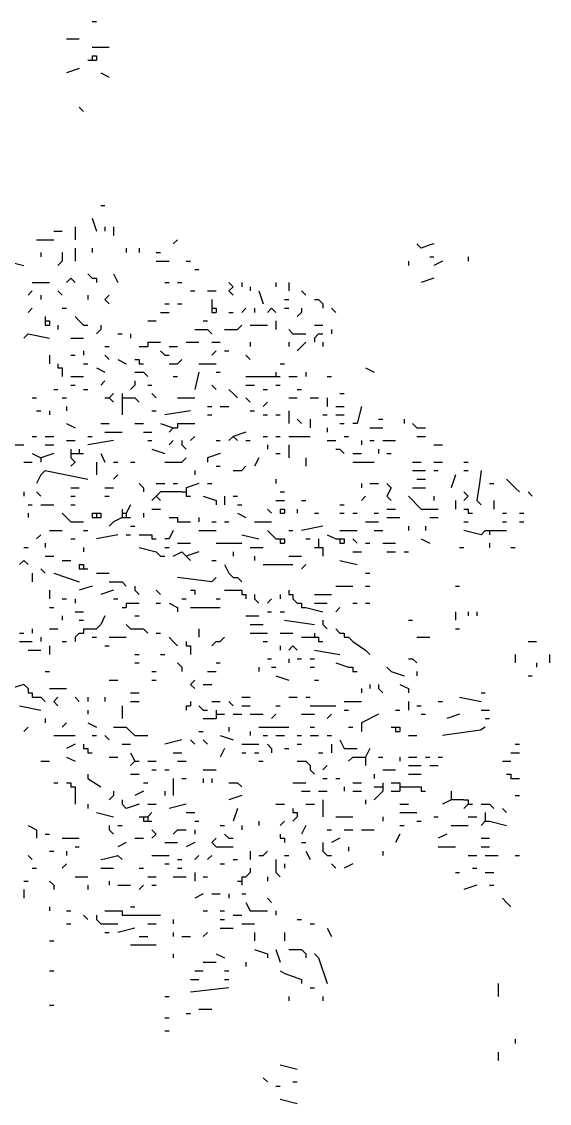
# Model space of a CAD drawing. Header units: inches. Extents: x 0 to 7.16, y 0 to 9.76.
# Drawn here: x 5.925 to 7.16, y 4.83 to 7.36 of the extents above; entities that cross this region are included whole.
import ezdxf

# ---------------------------------------------------------------- set-up
doc = ezdxf.new("R2010")
doc.units = ezdxf.units.IN
doc.header["$MEASUREMENT"] = 0

# ---------------------------------------------------------------- blocks, each defined once
blk = doc.blocks.new('drevoo')
at = {"linetype": 'Continuous'}
for points in [[(187.2402, -560.2501), (187.2502, -560.2501)], [(187.1802, -560.2901), (187.2102, -560.2901)], [(187.2402, -560.3101), (187.2802, -560.3101)], [(187.2302, -560.3401), (187.2402, -560.3401)], [(187.2402, -560.3301), (187.2402, -560.3401)], [(187.2402, -560.3301), (187.2502, -560.3301)], [(187.2402, -560.3401), (187.2502, -560.3401)], [(187.2502, -560.3301), (187.2502, -560.3401)], [(187.2102, -560.3601), (187.1802, -560.3701)], [(187.2602, -560.3701), (187.2802, -560.3801)], [(187.2102, -560.4501), (187.2202, -560.4601)], [(187.2602, -560.6801), (187.2702, -560.6801)], [(187.2402, -560.7101), (187.2502, -560.7401)], [(187.1502, -560.7401), (187.1702, -560.7401)], [(187.2002, -560.7301), (187.2002, -560.7601)], [(187.2702, -560.7301), (187.2702, -560.7401)], [(187.2902, -560.7301), (187.2902, -560.7501)], [(187.1102, -560.7601), (187.1502, -560.7601)], [(187.4402, -560.7601), (187.4302, -560.7701)], [(188.0402, -560.7701), (188.0312, -560.7721), (188.0102, -560.7801), (188.0002, -560.7701)], [(187.1202, -560.7901), (187.1202, -560.8001)], [(187.1702, -560.7901), (187.1702, -560.8101)], [(187.2002, -560.7801), (187.2002, -560.8101)], [(187.2402, -560.7801), (187.2402, -560.7901)], [(187.3202, -560.7801), (187.3202, -560.7901)], [(187.3502, -560.7801), (187.3502, -560.7901)], [(187.3902, -560.7901), (187.4002, -560.7901)], [(187.0402, -560.8101), (187.0802, -560.8201)], [(187.1702, -560.8101), (187.1602, -560.8201)], [(187.3902, -560.8101), (187.4202, -560.8101)], [(187.4602, -560.8101), (187.4702, -560.8101)], [(187.9802, -560.8101), (187.9802, -560.8201)], [(188.0302, -560.8001), (188.0402, -560.8001)], [(188.0602, -560.8101), (188.0402, -560.8201)], [(188.1202, -560.8001), (188.1202, -560.8101)], [(187.1802, -560.8601), (187.1902, -560.8501), (187.2002, -560.8601)], [(187.2302, -560.8401), (187.2402, -560.8501)], [(187.2402, -560.8501), (187.2502, -560.8501)], [(187.2502, -560.8501), (187.2502, -560.8601)], [(187.2902, -560.8401), (187.3002, -560.8601)], [(187.4802, -560.8301), (187.4902, -560.8301)], [(188.0402, -560.8501), (188.0102, -560.8601)], [(187.1002, -560.8601), (187.1402, -560.8601)], [(187.4102, -560.8601), (187.4202, -560.8601)], [(187.4402, -560.8601), (187.4502, -560.8601)], [(187.5602, -560.8601), (187.5702, -560.8701)], [(187.5702, -560.8701), (187.5602, -560.8801)], [(187.5902, -560.8601), (187.5902, -560.8701)], [(187.6102, -560.8701), (187.6102, -560.8801)], [(187.6702, -560.8601), (187.6702, -560.8701)], [(187.7002, -560.8601), (187.7002, -560.8801)], [(187.1002, -560.8801), (187.0902, -560.8901)], [(187.1202, -560.8901), (187.1202, -560.9001)], [(187.1602, -560.8801), (187.1702, -560.8901)], [(187.2302, -560.8901), (187.2302, -560.9001)], [(187.2802, -560.8901), (187.2702, -560.9001), (187.2802, -560.9101)], [(187.4702, -560.8801), (187.4802, -560.8801)], [(187.5102, -560.8801), (187.5302, -560.8801)], [(187.5202, -560.9001), (187.5202, -560.9101)], [(187.5602, -560.8801), (187.5702, -560.8901)], [(187.6302, -560.8801), (187.6402, -560.9101)], [(187.6902, -560.9001), (187.7002, -560.9001)], [(187.7302, -560.8801), (187.7402, -560.8901)], [(187.7602, -560.9001), (187.7702, -560.9001)], [(187.7702, -560.9001), (187.7802, -560.9101)], [(187.1002, -560.9201), (187.0902, -560.9301)], [(187.1702, -560.9201), (187.1802, -560.9201)], [(187.4102, -560.9101), (187.4202, -560.9101)], [(187.4402, -560.9101), (187.4502, -560.9101)], [(187.5202, -560.9101), (187.5202, -560.9201)], [(187.5202, -560.9201), (187.5202, -560.9301)], [(187.5202, -560.9201), (187.5302, -560.9201)], [(187.5302, -560.9201), (187.5302, -560.9301)], [(187.6002, -560.9201), (187.5902, -560.9301)], [(187.6202, -560.9201), (187.6202, -560.9301)], [(187.6602, -560.9201), (187.6502, -560.9301)], [(187.6602, -560.9201), (187.6702, -560.9301)], [(187.6902, -560.9201), (187.7002, -560.9201)], [(187.7302, -560.9201), (187.7302, -560.9301)], [(187.7802, -560.9101), (187.7802, -560.9201)], [(187.8002, -560.9201), (187.8102, -560.9301)], [(187.1302, -560.9401), (187.1302, -560.9501)], [(187.1302, -560.9501), (187.1302, -560.9601)], [(187.1302, -560.9501), (187.1402, -560.9501)], [(187.1402, -560.9501), (187.1402, -560.9601)], [(187.2002, -560.9401), (187.2102, -560.9501)], [(187.2102, -560.9501), (187.2202, -560.9601)], [(187.3702, -560.9501), (187.3902, -560.9501)], [(187.4002, -560.9301), (187.4202, -560.9301)], [(187.5002, -560.9501), (187.5102, -560.9501)], [(187.5202, -560.9301), (187.5302, -560.9301)], [(187.5602, -560.9301), (187.5702, -560.9301)], [(187.6702, -560.9501), (187.6702, -560.9701)], [(187.7302, -560.9301), (187.7202, -560.9401)], [(187.1302, -560.9601), (187.1402, -560.9601)], [(187.1602, -560.9601), (187.1602, -560.9701)], [(187.2202, -560.9601), (187.2302, -560.9601)], [(187.2602, -560.9701), (187.2502, -560.9801)], [(187.2602, -560.9601), (187.2602, -560.9701)], [(187.4802, -560.9701), (187.5102, -560.9701)], [(187.5102, -560.9701), (187.5202, -560.9801)], [(187.5502, -560.9701), (187.5802, -560.9701)], [(187.5902, -560.9601), (187.5802, -560.9701)], [(187.6102, -560.9601), (187.6502, -560.9601)], [(187.7002, -560.9701), (187.7102, -560.9801)], [(187.7602, -560.9601), (187.7802, -560.9601)], [(187.8002, -560.9701), (187.8002, -560.9801)], [(187.0902, -560.9801), (187.0802, -560.9901)], [(187.0902, -560.9801), (187.1402, -560.9901)], [(187.1902, -560.9901), (187.2202, -560.9901)], [(187.3002, -560.9801), (187.3102, -560.9801)], [(187.3302, -560.9801), (187.3302, -560.9901)], [(187.3702, -561.0001), (187.3702, -561.0101)], [(187.3702, -561.0001), (187.3802, -561.0001)], [(187.3802, -561.0001), (187.4002, -561.0001)], [(187.4602, -561.0001), (187.4902, -561.0001)], [(187.5202, -561.0001), (187.5402, -561.0001)], [(187.6102, -561.0001), (187.6102, -561.0101)], [(187.7002, -561.0001), (187.7002, -561.0101)], [(187.7102, -560.9801), (187.7402, -560.9801)], [(187.7402, -561.0001), (187.7302, -561.0101)], [(187.7702, -560.9801), (187.7602, -560.9901)], [(187.7602, -560.9901), (187.7602, -561.0001)], [(187.7702, -560.9801), (187.7802, -560.9801)], [(187.7802, -561.0001), (187.7802, -561.0101)], [(187.2202, -561.0201), (187.2202, -561.0301)], [(187.2702, -561.0101), (187.2802, -561.0101)], [(187.3502, -561.0101), (187.3602, -561.0101)], [(187.3602, -561.0101), (187.3702, -561.0101)], [(187.4002, -561.0201), (187.4102, -561.0301)], [(187.4202, -561.0101), (187.4402, -561.0101)], [(187.5302, -561.0201), (187.5202, -561.0301)], [(187.5502, -561.0201), (187.5602, -561.0201)], [(187.7302, -561.0101), (187.7202, -561.0201)], [(187.1402, -561.0301), (187.1402, -561.0501)], [(187.1602, -561.0501), (187.1602, -561.0601)], [(187.1902, -561.0301), (187.2002, -561.0301)], [(187.2202, -561.0501), (187.2302, -561.0501)], [(187.2702, -561.0301), (187.2802, -561.0401)], [(187.3002, -561.0401), (187.3202, -561.0501)], [(187.3402, -561.0401), (187.3502, -561.0401)], [(187.3502, -561.0401), (187.3502, -561.0501)], [(187.3502, -561.0501), (187.3602, -561.0501)], [(187.4102, -561.0301), (187.4202, -561.0301)], [(187.4202, -561.0501), (187.4402, -561.0501)], [(187.4502, -561.0401), (187.4402, -561.0501)], [(187.4902, -561.0501), (187.5302, -561.0501)], [(187.6002, -561.0301), (187.6102, -561.0401)], [(187.6802, -561.0501), (187.6902, -561.0501)], [(187.1602, -561.0601), (187.1702, -561.0601)], [(187.1702, -561.0601), (187.1702, -561.0701)], [(187.1702, -561.0701), (187.1702, -561.0801)], [(187.2502, -561.0601), (187.2702, -561.0701)], [(187.3402, -561.0701), (187.3602, -561.0701)], [(187.3602, -561.0701), (187.3702, -561.0801)], [(187.4902, -561.0701), (187.4802, -561.1101)], [(187.5302, -561.0701), (187.5402, -561.0701)], [(187.6702, -561.0701), (187.6702, -561.0801)], [(187.7402, -561.0701), (187.7402, -561.0801)], [(187.8802, -561.0601), (187.9002, -561.0701)], [(187.1902, -561.0801), (187.2202, -561.0801)], [(187.1902, -561.1001), (187.2002, -561.1001)], [(187.2702, -561.0901), (187.2602, -561.1001)], [(187.3402, -561.1001), (187.3302, -561.1101)], [(187.3402, -561.0901), (187.3402, -561.1001)], [(187.3702, -561.1001), (187.3802, -561.1001)], [(187.4302, -561.0801), (187.4402, -561.0801)], [(187.5202, -561.1001), (187.5302, -561.1101)], [(187.6002, -561.0801), (187.6602, -561.0801)], [(187.6002, -561.1001), (187.6202, -561.1001)], [(187.6602, -561.0801), (187.6702, -561.0801)], [(187.6702, -561.0801), (187.6802, -561.0801)], [(187.6702, -561.1001), (187.6802, -561.1001)], [(187.7002, -561.0801), (187.7202, -561.0801)], [(187.7902, -561.0801), (187.8002, -561.0801)], [(187.1502, -561.1101), (187.1602, -561.1101)], [(187.2202, -561.1101), (187.2302, -561.1101)], [(187.2902, -561.1201), (187.2802, -561.1301)], [(187.3102, -561.1201), (187.3102, -561.1301)], [(187.3802, -561.1201), (187.3902, -561.1301)], [(187.5602, -561.1101), (187.5702, -561.1201)], [(187.5702, -561.1201), (187.5802, -561.1301)], [(187.6402, -561.1101), (187.6502, -561.1101)], [(187.7202, -561.1101), (187.7302, -561.1101)], [(187.8202, -561.1201), (187.8302, -561.1201)], [(187.1002, -561.1301), (187.1102, -561.1301)], [(187.1702, -561.1301), (187.1802, -561.1301)], [(187.1802, -561.1501), (187.1802, -561.1601)], [(187.2702, -561.1301), (187.2802, -561.1301)], [(187.2802, -561.1301), (187.2902, -561.1401)], [(187.3102, -561.1301), (187.3102, -561.1401)], [(187.3102, -561.1301), (187.3202, -561.1301)], [(187.3102, -561.1401), (187.3102, -561.1701)], [(187.3202, -561.1301), (187.3402, -561.1301)], [(187.3402, -561.1301), (187.3502, -561.1401)], [(187.4402, -561.1301), (187.4802, -561.1301)], [(187.5102, -561.1501), (187.5202, -561.1501)], [(187.5402, -561.1501), (187.5602, -561.1501)], [(187.6002, -561.1301), (187.6102, -561.1401)], [(187.6502, -561.1401), (187.6402, -561.1501)], [(187.7002, -561.1301), (187.7202, -561.1301)], [(187.7502, -561.1301), (187.7702, -561.1301)], [(187.7902, -561.1301), (187.7902, -561.1501)], [(187.8102, -561.1501), (187.8302, -561.1501)], [(187.8702, -561.1501), (187.8602, -561.1901), (187.8502, -561.1901)], [(187.1102, -561.1601), (187.1202, -561.1601)], [(187.1402, -561.1601), (187.1402, -561.1701)], [(187.3802, -561.1601), (187.3902, -561.1601)], [(187.4702, -561.1601), (187.4102, -561.1701)], [(187.5102, -561.1701), (187.5202, -561.1701)], [(187.6102, -561.1601), (187.6202, -561.1601)], [(187.6402, -561.1701), (187.6502, -561.1701)], [(187.6702, -561.1701), (187.6802, -561.1701)], [(187.7002, -561.1601), (187.7002, -561.1901)], [(187.7802, -561.1701), (187.7902, -561.1701)], [(187.8102, -561.1701), (187.8302, -561.1701)], [(187.1802, -561.1901), (187.2002, -561.2001)], [(187.2602, -561.1901), (187.2802, -561.1901)], [(187.3402, -561.1901), (187.3602, -561.1901)], [(187.4002, -561.1901), (187.4302, -561.2001)], [(187.4302, -561.2001), (187.4202, -561.2101)], [(187.4302, -561.2001), (187.4402, -561.2001)], [(187.4402, -561.1901), (187.4402, -561.2001)], [(187.4402, -561.1901), (187.4502, -561.1901)], [(187.4502, -561.1901), (187.4802, -561.1901)], [(187.7202, -561.1801), (187.7302, -561.1901)], [(187.7502, -561.1801), (187.7502, -561.2001)], [(187.7902, -561.2001), (187.7902, -561.2101)], [(187.8202, -561.1901), (187.8302, -561.1901)], [(187.8902, -561.2001), (187.9202, -561.2001)], [(187.9102, -561.1801), (187.9202, -561.1801)], [(187.9702, -561.1801), (187.9702, -561.1901)], [(187.9902, -561.1901), (188.0002, -561.2001)], [(188.0002, -561.2001), (188.0202, -561.2001)], [(187.1002, -561.2201), (187.1102, -561.2201)], [(187.1302, -561.2201), (187.1502, -561.2201)], [(187.2302, -561.2201), (187.2402, -561.2201)], [(187.2702, -561.2101), (187.3102, -561.2101)], [(187.3602, -561.2101), (187.3802, -561.2101)], [(187.4802, -561.2201), (187.4702, -561.2301)], [(187.5702, -561.2201), (187.5602, -561.2301)], [(187.6002, -561.2101), (187.5702, -561.2201)], [(187.5702, -561.2201), (187.5802, -561.2301)], [(187.6402, -561.2201), (187.6502, -561.2201)], [(187.6702, -561.2201), (187.6802, -561.2201)], [(187.7002, -561.2201), (187.7502, -561.2201)], [(187.8302, -561.2201), (187.8402, -561.2201)], [(188.0002, -561.2201), (188.0202, -561.2201)], [(187.0502, -561.2401), (187.0802, -561.2401)], [(187.1302, -561.2401), (187.1502, -561.2401)], [(187.1802, -561.2301), (187.2002, -561.2301)], [(187.1902, -561.2501), (187.1902, -561.2601)], [(187.2102, -561.2501), (187.2102, -561.2601)], [(187.2902, -561.2301), (187.2302, -561.2401)], [(187.3702, -561.2301), (187.3802, -561.2301)], [(187.3802, -561.2501), (187.4102, -561.2601)], [(187.4302, -561.2301), (187.4202, -561.2401)], [(187.4502, -561.2301), (187.4502, -561.2401)], [(187.4502, -561.2401), (187.4602, -561.2501)], [(187.5302, -561.2301), (187.5402, -561.2301)], [(187.6002, -561.2301), (187.6102, -561.2301)], [(187.6502, -561.2401), (187.6502, -561.2501)], [(187.7002, -561.2401), (187.7002, -561.2701)], [(187.7902, -561.2301), (187.8102, -561.2301)], [(187.8102, -561.2501), (187.8202, -561.2501)], [(187.8202, -561.2501), (187.8302, -561.2601)], [(187.8702, -561.2301), (187.8702, -561.2401)], [(187.8902, -561.2301), (187.9002, -561.2301)], [(187.9102, -561.2501), (187.9102, -561.2601)], [(187.9202, -561.2301), (187.9502, -561.2301)], [(188.0402, -561.2401), (188.0602, -561.2401)], [(187.0802, -561.2801), (187.1002, -561.2801)], [(187.1002, -561.2601), (187.1202, -561.2701)], [(187.1502, -561.2601), (187.1202, -561.2701)], [(187.1202, -561.2701), (187.1202, -561.2801)], [(187.1902, -561.2601), (187.1902, -561.2701)], [(187.1902, -561.2601), (187.2002, -561.2601)], [(187.1902, -561.2701), (187.2002, -561.2801)], [(187.2002, -561.2801), (187.1902, -561.2901)], [(187.2002, -561.2601), (187.2102, -561.2601)], [(187.2102, -561.2601), (187.2202, -561.2601)], [(187.2502, -561.2801), (187.2502, -561.3101)], [(187.2602, -561.2601), (187.2702, -561.2801)], [(187.2902, -561.2801), (187.3002, -561.2801)], [(187.3302, -561.2801), (187.3402, -561.2801)], [(187.4102, -561.2801), (187.4502, -561.2801)], [(187.4602, -561.2701), (187.4502, -561.2801)], [(187.5402, -561.2601), (187.5102, -561.2701), (187.5102, -561.2801)], [(187.6302, -561.2701), (187.6202, -561.2901)], [(187.6702, -561.2601), (187.6802, -561.2601)], [(187.7402, -561.2701), (187.7402, -561.2901)], [(187.8502, -561.2601), (187.8702, -561.2601)], [(187.8502, -561.2801), (187.9002, -561.2801)], [(187.9302, -561.2601), (187.9402, -561.2601)], [(187.9902, -561.2801), (188.0102, -561.2801)], [(188.0402, -561.2801), (188.0602, -561.2801)], [(188.1102, -561.2801), (188.1202, -561.2801)], [(187.1302, -561.3001), (187.1202, -561.3101)], [(187.1302, -561.3001), (187.2302, -561.3201)], [(187.4802, -561.3001), (187.4802, -561.3101)], [(187.5302, -561.2901), (187.5402, -561.2901)], [(187.5702, -561.3001), (187.5902, -561.3001)], [(187.6002, -561.2901), (187.5902, -561.3001)], [(187.9902, -561.3001), (188.0202, -561.3001)], [(188.0402, -561.3001), (188.0502, -561.3001)], [(188.1102, -561.3001), (188.1202, -561.3001)], [(188.1502, -561.3001), (188.1467, -561.3292), (188.1402, -561.3701), (188.1502, -561.3801)], [(187.1202, -561.3101), (187.1102, -561.3301)], [(187.3002, -561.3101), (187.2902, -561.3201)], [(187.3502, -561.3301), (187.3602, -561.3401)], [(187.3902, -561.3301), (187.4102, -561.3301)], [(187.4302, -561.3301), (187.4402, -561.3301)], [(187.4902, -561.3301), (187.4602, -561.3401)], [(187.5102, -561.3301), (187.5202, -561.3301)], [(187.6702, -561.3201), (187.6702, -561.3301)], [(187.8702, -561.3301), (187.8702, -561.3401)], [(187.8902, -561.3301), (187.9102, -561.3301)], [(187.9302, -561.3301), (187.9402, -561.3401)], [(188.0002, -561.3201), (188.0202, -561.3201)], [(188.0902, -561.3101), (188.0802, -561.3401)], [(188.1702, -561.3301), (188.1802, -561.3301)], [(188.2102, -561.3201), (188.2202, -561.3301)], [(188.2202, -561.3301), (188.2302, -561.3401)], [(187.0802, -561.3501), (187.0802, -561.3601)], [(187.1102, -561.3501), (187.1202, -561.3601)], [(187.1902, -561.3401), (187.2102, -561.3401)], [(187.2702, -561.3401), (187.2902, -561.3401)], [(187.3602, -561.3401), (187.3602, -561.3501)], [(187.4502, -561.3501), (187.4002, -561.3501), (187.3902, -561.3601)], [(187.4502, -561.3501), (187.4602, -561.3501)], [(187.4602, -561.3401), (187.4602, -561.3501)], [(187.4602, -561.3501), (187.4602, -561.3601)], [(187.6802, -561.3501), (187.6902, -561.3501)], [(187.9402, -561.3401), (187.9302, -561.3601)], [(187.9902, -561.3401), (188.0202, -561.3401)], [(188.1102, -561.3501), (188.1202, -561.3601)], [(188.2302, -561.3401), (188.2402, -561.3501)], [(188.2602, -561.3501), (188.2702, -561.3601)], [(187.0902, -561.3801), (187.1002, -561.3801)], [(187.1202, -561.3801), (187.1502, -561.3801)], [(187.1902, -561.3601), (187.2002, -561.3601)], [(187.1902, -561.3801), (187.2002, -561.3801)], [(187.2702, -561.3601), (187.2802, -561.3601)], [(187.3302, -561.3801), (187.3202, -561.4001)], [(187.3902, -561.3601), (187.3802, -561.3701)], [(187.3902, -561.3601), (187.4002, -561.3701)], [(187.4602, -561.3601), (187.4702, -561.3601)], [(187.5002, -561.3601), (187.5302, -561.3701), (187.5302, -561.3801)], [(187.5502, -561.3601), (187.5502, -561.3801)], [(187.5702, -561.3601), (187.5802, -561.3601)], [(187.5802, -561.3801), (187.5902, -561.3801)], [(187.6702, -561.3701), (187.6902, -561.3701)], [(187.7302, -561.3701), (187.7402, -561.3701)], [(187.8202, -561.3801), (187.8302, -561.3801)], [(187.8802, -561.3601), (187.8702, -561.3701)], [(187.9302, -561.3601), (187.9402, -561.3701)], [(187.9802, -561.3601), (188.0102, -561.3901), (188.0502, -561.3901)], [(188.0402, -561.3601), (188.0402, -561.3701)], [(188.0902, -561.3701), (188.0902, -561.3901)], [(188.1202, -561.3601), (188.1102, -561.3701)], [(188.1802, -561.3701), (188.1802, -561.3901)], [(187.0902, -561.4001), (187.0902, -561.4101)], [(187.1702, -561.4001), (187.1902, -561.4201), (187.2202, -561.4201)], [(187.2402, -561.4001), (187.2402, -561.4101)], [(187.2402, -561.4001), (187.2502, -561.4001)], [(187.2502, -561.4001), (187.2502, -561.4101)], [(187.2502, -561.4001), (187.2602, -561.4001)], [(187.2602, -561.4001), (187.2602, -561.4101)], [(187.3102, -561.3901), (187.3102, -561.4001)], [(187.3102, -561.4001), (187.3102, -561.4101)], [(187.3102, -561.4001), (187.3202, -561.4001)], [(187.3202, -561.4001), (187.3202, -561.4101)], [(187.3602, -561.4001), (187.3602, -561.4101)], [(187.3802, -561.3901), (187.4002, -561.3901)], [(187.5802, -561.4001), (187.6002, -561.4101)], [(187.6502, -561.3901), (187.6602, -561.4001)], [(187.6802, -561.3901), (187.6802, -561.4001)], [(187.6802, -561.3901), (187.6902, -561.3901)], [(187.6802, -561.4001), (187.6902, -561.4001)], [(187.6902, -561.3901), (187.6902, -561.4001)], [(187.7202, -561.3901), (187.7202, -561.4001)], [(187.7602, -561.4001), (187.7702, -561.4001)], [(187.8202, -561.4001), (187.8302, -561.4001)], [(187.8502, -561.4001), (187.8602, -561.4001)], [(187.9002, -561.4001), (187.9102, -561.4001)], [(187.9302, -561.3901), (187.9502, -561.3901)], [(188.1102, -561.3901), (188.1202, -561.3901)], [(188.1202, -561.3901), (188.1202, -561.4001)], [(188.1202, -561.4001), (188.1302, -561.4001)], [(188.2002, -561.4001), (188.2102, -561.4001)], [(188.2402, -561.4001), (188.2502, -561.4001)], [(187.2402, -561.4101), (187.2502, -561.4101)], [(187.2502, -561.4101), (187.2602, -561.4101)], [(187.2902, -561.4201), (187.2802, -561.4301)], [(187.3102, -561.4101), (187.2902, -561.4201)], [(187.3102, -561.4101), (187.3202, -561.4101)], [(187.3202, -561.4101), (187.3302, -561.4101)], [(187.3302, -561.4301), (187.3402, -561.4301)], [(187.4202, -561.4101), (187.4302, -561.4101)], [(187.4302, -561.4101), (187.4402, -561.4101)], [(187.4402, -561.4101), (187.4402, -561.4201)], [(187.4402, -561.4201), (187.4502, -561.4201)], [(187.4502, -561.4201), (187.4702, -561.4201)], [(187.4902, -561.4101), (187.4902, -561.4201)], [(187.5202, -561.4201), (187.5302, -561.4201)], [(187.5502, -561.4201), (187.5602, -561.4201)], [(187.6202, -561.4201), (187.6602, -561.4201)], [(187.7802, -561.4301), (187.7302, -561.4401)], [(187.8802, -561.4201), (187.9102, -561.4201)], [(187.9302, -561.4101), (187.9602, -561.4101)], [(187.9802, -561.4301), (187.9802, -561.4401)], [(188.0202, -561.4301), (188.0202, -561.4401)], [(188.0302, -561.4101), (188.0502, -561.4101)], [(188.1102, -561.4201), (188.1202, -561.4201)], [(188.2002, -561.4201), (188.2102, -561.4201)], [(188.2402, -561.4201), (188.2502, -561.4201)], [(187.1202, -561.4501), (187.1102, -561.4601)], [(187.1402, -561.4401), (187.1702, -561.4401)], [(187.2202, -561.4401), (187.2302, -561.4401)], [(187.3002, -561.4501), (187.2502, -561.4601)], [(187.3202, -561.4501), (187.3302, -561.4501)], [(187.3502, -561.4501), (187.3702, -561.4501)], [(187.3702, -561.4501), (187.3802, -561.4501)], [(187.3802, -561.4501), (187.3802, -561.4601)], [(187.4302, -561.4401), (187.4202, -561.4601), (187.4102, -561.4601)], [(187.4902, -561.4401), (187.5302, -561.4401)], [(187.5902, -561.4501), (187.6302, -561.4601)], [(187.6502, -561.4401), (187.6702, -561.4601)], [(187.7002, -561.4401), (187.7102, -561.4401)], [(187.7902, -561.4501), (187.8102, -561.4601)], [(187.8202, -561.4401), (187.8602, -561.4401)], [(187.9002, -561.4401), (187.9202, -561.4401)], [(188.1602, -561.4401), (188.1502, -561.4501), (188.1102, -561.4401)], [(188.1602, -561.4401), (188.1702, -561.4401)], [(188.1702, -561.4401), (188.1702, -561.4501)], [(188.1702, -561.4401), (188.1802, -561.4401)], [(188.1802, -561.4401), (188.2102, -561.4401)], [(187.0802, -561.4801), (187.0902, -561.4801)], [(187.1302, -561.4701), (187.1302, -561.4801)], [(187.1902, -561.4601), (187.2002, -561.4601)], [(187.2202, -561.4801), (187.2202, -561.4901)], [(187.3502, -561.4801), (187.3902, -561.4901)], [(187.3802, -561.4601), (187.3902, -561.4601)], [(187.4102, -561.4801), (187.4202, -561.4801)], [(187.4402, -561.4701), (187.4702, -561.4701)], [(187.5302, -561.4701), (187.5902, -561.4701)], [(187.6102, -561.4801), (187.6402, -561.4801)], [(187.6702, -561.4601), (187.6802, -561.4601)], [(187.6802, -561.4601), (187.6802, -561.4701)], [(187.6802, -561.4601), (187.6902, -561.4601)], [(187.6802, -561.4701), (187.6902, -561.4701)], [(187.6902, -561.4601), (187.6902, -561.4701)], [(187.7402, -561.4601), (187.7502, -561.4601)], [(187.7602, -561.4801), (187.7702, -561.4801)], [(187.7702, -561.4601), (187.7702, -561.4701)], [(187.7702, -561.4701), (187.7702, -561.4801)], [(187.7702, -561.4801), (187.7802, -561.4801)], [(187.7802, -561.4801), (187.7802, -561.4901)], [(187.8102, -561.4601), (187.8202, -561.4601)], [(187.8202, -561.4601), (187.8202, -561.4701)], [(187.8202, -561.4601), (187.8302, -561.4601)], [(187.8202, -561.4701), (187.8302, -561.4701)], [(187.8302, -561.4601), (187.8302, -561.4701)], [(187.8502, -561.4601), (187.8602, -561.4701)], [(187.8802, -561.4701), (187.8902, -561.4701)], [(187.9202, -561.4701), (187.9502, -561.4701)], [(188.0102, -561.4601), (188.0302, -561.4701)], [(188.1002, -561.4801), (188.1102, -561.4801)], [(188.1702, -561.4701), (188.1702, -561.4801)], [(188.2202, -561.4801), (188.2302, -561.4801)], [(187.1302, -561.5001), (187.1502, -561.5001)], [(187.3902, -561.4901), (187.4002, -561.5001)], [(187.4002, -561.5001), (187.4102, -561.5001)], [(187.4302, -561.5001), (187.4502, -561.4901), (187.4602, -561.5001)], [(187.4902, -561.4901), (187.4602, -561.5001)], [(187.4602, -561.5001), (187.4702, -561.5101)], [(187.5702, -561.4901), (187.5702, -561.5001)], [(187.6202, -561.5001), (187.6202, -561.5101)], [(187.7002, -561.5001), (187.7302, -561.5001)], [(187.7802, -561.4901), (187.7802, -561.5001)], [(187.8502, -561.4901), (187.8702, -561.4901)], [(187.9302, -561.4901), (187.9502, -561.4901)], [(187.9702, -561.4901), (187.9802, -561.4901)], [(187.0802, -561.5101), (187.0702, -561.5201)], [(187.0802, -561.5101), (187.0902, -561.5201)], [(187.1202, -561.5301), (187.1302, -561.5401)], [(187.1702, -561.5101), (187.1902, -561.5101)], [(187.2102, -561.5201), (187.2102, -561.5301)], [(187.2102, -561.5201), (187.2202, -561.5201)], [(187.2102, -561.5301), (187.2202, -561.5301)], [(187.2202, -561.5201), (187.2202, -561.5301)], [(187.2202, -561.5301), (187.2302, -561.5301)], [(187.5202, -561.5101), (187.5302, -561.5101)], [(187.5502, -561.5201), (187.5602, -561.5401)], [(187.6402, -561.5201), (187.7102, -561.5201)], [(187.7402, -561.5201), (187.7302, -561.5301)], [(187.8202, -561.5101), (187.8602, -561.5201)], [(187.1002, -561.5401), (187.1002, -561.5601)], [(187.1502, -561.5401), (187.2102, -561.5601)], [(187.2502, -561.5401), (187.2802, -561.5401)], [(187.5302, -561.5501), (187.5202, -561.5601), (187.4402, -561.5501)], [(187.5602, -561.5401), (187.5702, -561.5501)], [(187.5702, -561.5501), (187.5802, -561.5501)], [(187.5802, -561.5501), (187.5902, -561.5601)], [(187.8802, -561.5401), (187.8902, -561.5401)], [(187.1402, -561.5801), (187.1402, -561.6001)], [(187.2402, -561.5701), (187.2102, -561.5801)], [(187.2902, -561.5801), (187.2602, -561.5901)], [(187.2802, -561.5601), (187.3102, -561.5601)], [(187.3102, -561.5601), (187.3202, -561.5701)], [(187.3402, -561.5701), (187.3402, -561.5801)], [(187.3402, -561.5801), (187.3502, -561.5901)], [(187.3902, -561.5801), (187.4002, -561.5901)], [(187.4702, -561.5801), (187.4802, -561.5801)], [(187.4802, -561.5801), (187.4802, -561.5901)], [(187.5502, -561.5801), (187.5802, -561.5801)], [(187.5802, -561.5801), (187.5902, -561.5801)], [(187.5902, -561.5801), (187.5902, -561.5901)], [(187.7002, -561.5801), (187.7002, -561.5901)], [(187.8102, -561.5701), (187.8502, -561.5701)], [(187.8802, -561.5701), (187.8902, -561.5701)], [(188.0902, -561.5701), (188.1002, -561.5701)], [(187.1702, -561.6001), (187.1802, -561.6001)], [(187.2002, -561.6001), (187.2002, -561.6101)], [(187.2902, -561.6001), (187.3002, -561.6001)], [(187.4502, -561.6001), (187.4602, -561.6001)], [(187.5302, -561.6001), (187.5402, -561.6001)], [(187.5902, -561.5901), (187.6002, -561.5901)], [(187.6002, -561.5901), (187.6002, -561.6001)], [(187.6202, -561.5901), (187.6202, -561.6001)], [(187.6202, -561.6001), (187.6302, -561.6101)], [(187.6602, -561.6001), (187.6502, -561.6101)], [(187.6802, -561.5901), (187.6802, -561.6001)], [(187.7002, -561.5901), (187.7102, -561.5901)], [(187.7102, -561.5901), (187.7102, -561.6001)], [(187.7102, -561.6001), (187.7202, -561.6101)], [(187.7602, -561.5901), (187.8002, -561.5901)], [(187.1402, -561.6201), (187.1502, -561.6201)], [(187.2002, -561.6301), (187.2202, -561.6301)], [(187.3102, -561.6201), (187.3202, -561.6201)], [(187.3202, -561.6101), (187.3202, -561.6201)], [(187.3202, -561.6101), (187.3302, -561.6101)], [(187.3302, -561.6101), (187.3502, -561.6101)], [(187.3902, -561.6101), (187.4002, -561.6101)], [(187.4202, -561.6101), (187.4402, -561.6201), (187.4402, -561.6301)], [(187.4702, -561.6201), (187.5402, -561.6201)], [(187.6502, -561.6301), (187.6602, -561.6301)], [(187.6802, -561.6301), (187.6902, -561.6301)], [(187.7202, -561.6101), (187.7302, -561.6101)], [(187.7302, -561.6101), (187.7302, -561.6201)], [(187.7302, -561.6201), (187.7402, -561.6201)], [(187.7402, -561.6201), (187.7802, -561.6301)], [(187.7602, -561.6101), (187.7902, -561.6101)], [(187.8202, -561.6201), (187.8102, -561.6301)], [(187.8502, -561.6101), (187.8602, -561.6101)], [(187.8802, -561.6101), (187.8902, -561.6101)], [(188.0902, -561.6301), (188.0902, -561.6501)], [(188.1202, -561.6301), (188.1202, -561.6401)], [(188.1402, -561.6301), (188.1402, -561.6401)], [(187.1702, -561.6401), (187.1702, -561.6501)], [(187.2102, -561.6501), (187.2202, -561.6501)], [(187.2702, -561.6401), (187.2602, -561.6601)], [(187.3402, -561.6401), (187.3502, -561.6401)], [(187.6002, -561.6401), (187.6302, -561.6401)], [(187.6902, -561.6501), (187.7602, -561.6601)], [(187.7802, -561.6501), (187.7802, -561.6601)], [(187.9802, -561.6501), (187.9902, -561.6501)], [(187.0702, -561.6801), (187.0802, -561.6801)], [(187.1002, -561.6701), (187.1002, -561.6801)], [(187.1402, -561.6701), (187.1602, -561.6701)], [(187.2102, -561.6801), (187.2002, -561.6901)], [(187.2102, -561.6801), (187.2202, -561.6801)], [(187.2202, -561.6701), (187.2202, -561.6801)], [(187.2202, -561.6701), (187.2302, -561.6701)], [(187.2302, -561.6701), (187.2502, -561.6701)], [(187.2602, -561.6601), (187.2502, -561.6701)], [(187.3202, -561.6601), (187.3302, -561.6701)], [(187.3302, -561.6701), (187.3602, -561.6701)], [(187.3602, -561.6701), (187.3702, -561.6801)], [(187.3902, -561.6801), (187.4002, -561.6801)], [(187.4902, -561.6701), (187.4902, -561.6901)], [(187.6102, -561.6601), (187.6402, -561.6601)], [(187.6102, -561.6801), (187.6502, -561.6801)], [(187.6802, -561.6801), (187.7102, -561.6801)], [(187.7602, -561.6801), (187.7602, -561.6901)], [(187.7802, -561.6601), (187.7902, -561.6701)], [(187.8102, -561.6701), (187.8202, -561.6801)], [(187.8202, -561.6801), (187.8302, -561.6801)], [(187.8302, -561.6801), (187.8302, -561.6901)], [(188.0902, -561.6701), (188.1002, -561.6701)], [(187.0702, -561.7001), (187.1002, -561.7001)], [(187.1202, -561.6901), (187.1202, -561.7001)], [(187.1402, -561.7101), (187.1402, -561.7301)], [(187.1702, -561.7001), (187.1802, -561.7001)], [(187.2002, -561.6901), (187.2002, -561.7001)], [(187.2402, -561.6901), (187.2502, -561.6901)], [(187.2702, -561.7101), (187.2802, -561.7101)], [(187.2802, -561.6901), (187.3202, -561.6901)], [(187.4202, -561.6901), (187.4302, -561.7001)], [(187.4302, -561.7001), (187.4402, -561.7101)], [(187.4602, -561.7001), (187.4602, -561.7101)], [(187.4602, -561.7101), (187.4702, -561.7101)], [(187.4702, -561.7101), (187.4702, -561.7201)], [(187.5302, -561.7001), (187.5202, -561.7101)], [(187.5302, -561.7001), (187.5402, -561.7001)], [(187.5502, -561.6901), (187.5402, -561.7001)], [(187.6402, -561.7001), (187.6502, -561.7001)], [(187.6802, -561.7101), (187.6802, -561.7201)], [(187.7102, -561.7101), (187.7002, -561.7201)], [(187.7102, -561.7101), (187.7202, -561.7201)], [(187.7302, -561.6901), (187.7502, -561.6901)], [(187.7502, -561.6901), (187.7602, -561.6901)], [(187.7602, -561.6901), (187.7702, -561.6901)], [(187.7702, -561.6901), (187.7702, -561.7001)], [(187.7702, -561.7001), (187.7802, -561.7001)], [(187.8302, -561.6901), (187.8402, -561.6901)], [(187.8402, -561.6901), (187.8502, -561.7001)], [(187.8502, -561.7001), (187.8802, -561.7201)], [(188.0002, -561.6901), (188.0302, -561.6901)], [(188.2602, -561.7001), (188.2802, -561.7001)], [(187.0902, -561.7201), (187.1202, -561.7201)], [(187.3402, -561.7301), (187.3502, -561.7301)], [(187.4002, -561.7301), (187.4102, -561.7301)], [(187.4702, -561.7201), (187.4702, -561.7301)], [(187.7602, -561.7201), (187.8202, -561.7301)], [(187.8802, -561.7201), (187.8902, -561.7301)], [(188.2302, -561.7301), (188.2302, -561.7501)], [(188.3102, -561.7301), (188.3102, -561.7501)], [(187.3402, -561.7501), (187.3502, -561.7501)], [(187.4402, -561.7501), (187.4502, -561.7601)], [(187.4502, -561.7601), (187.4502, -561.7701)], [(187.5302, -561.7501), (187.5402, -561.7501)], [(187.6302, -561.7601), (187.6302, -561.7701)], [(187.6502, -561.7401), (187.6602, -561.7401)], [(187.6602, -561.7601), (187.6702, -561.7601)], [(187.7002, -561.7401), (187.7002, -561.7501)], [(187.7202, -561.7401), (187.7302, -561.7401)], [(187.7502, -561.7401), (187.7602, -561.7401)], [(187.7502, -561.7601), (187.7602, -561.7601)], [(187.8102, -561.7501), (187.8402, -561.7601)], [(187.8402, -561.7601), (187.8502, -561.7601)], [(187.8502, -561.7601), (187.8502, -561.7701)], [(187.9302, -561.7601), (187.9402, -561.7701)], [(187.9802, -561.7401), (187.9902, -561.7401)], [(187.9902, -561.7401), (188.0002, -561.7501)], [(188.2802, -561.7501), (188.2802, -561.7601)], [(187.1302, -561.7701), (187.1402, -561.7701)], [(187.3802, -561.7701), (187.3902, -561.7701)], [(187.5102, -561.7701), (187.5302, -561.7701)], [(187.6702, -561.7801), (187.7002, -561.7901)], [(187.8502, -561.7701), (187.8602, -561.7701)], [(187.9402, -561.7701), (187.9702, -561.7801)], [(188.0002, -561.7701), (188.0002, -561.7801)], [(188.2602, -561.7801), (188.2702, -561.7801)], [(187.0802, -561.8001), (187.0502, -561.8101)], [(187.0802, -561.8001), (187.0902, -561.8101)], [(187.0902, -561.8101), (187.0902, -561.8201)], [(187.1402, -561.8101), (187.1802, -561.8101)], [(187.2802, -561.7901), (187.3002, -561.7901)], [(187.3802, -561.7901), (187.3902, -561.7901)], [(187.4802, -561.7901), (187.4702, -561.8001), (187.4802, -561.8101)], [(187.5002, -561.8001), (187.5202, -561.8001)], [(187.7602, -561.7901), (187.7702, -561.7901)], [(187.8702, -561.8101), (187.8702, -561.8201)], [(187.8902, -561.8001), (187.8902, -561.8101)], [(187.9102, -561.8001), (187.9102, -561.8101)], [(187.9102, -561.8101), (187.9202, -561.8201)], [(187.9602, -561.8001), (187.9802, -561.8101), (187.9802, -561.8201)], [(187.0902, -561.8201), (187.1002, -561.8201)], [(187.1002, -561.8201), (187.1002, -561.8301)], [(187.1002, -561.8301), (187.1102, -561.8301)], [(187.1102, -561.8301), (187.1202, -561.8301)], [(187.1202, -561.8301), (187.1302, -561.8401)], [(187.1602, -561.8301), (187.1502, -561.8401)], [(187.2002, -561.8301), (187.2102, -561.8401)], [(187.2302, -561.8301), (187.2302, -561.8401)], [(187.2702, -561.8301), (187.2702, -561.8401)], [(187.3302, -561.8201), (187.3502, -561.8201)], [(187.5902, -561.8301), (187.6102, -561.8301)], [(187.7002, -561.8301), (187.7202, -561.8301)], [(187.7402, -561.8301), (187.7502, -561.8301)], [(188.1002, -561.8301), (188.1502, -561.8401)], [(188.1502, -561.8201), (188.1602, -561.8201)], [(187.0702, -561.8501), (187.1202, -561.8601)], [(187.1502, -561.8401), (187.1602, -561.8501)], [(187.2302, -561.8601), (187.2302, -561.8701)], [(187.3102, -561.8501), (187.3102, -561.8801)], [(187.3302, -561.8401), (187.3502, -561.8401)], [(187.4602, -561.8501), (187.4602, -561.8601)], [(187.4602, -561.8501), (187.4702, -561.8501)], [(187.4702, -561.8401), (187.4702, -561.8501)], [(187.4902, -561.8501), (187.5002, -561.8601)], [(187.5002, -561.8601), (187.5102, -561.8601)], [(187.5202, -561.8401), (187.5402, -561.8401)], [(187.5302, -561.8601), (187.5302, -561.8701)], [(187.5602, -561.8401), (187.5702, -561.8501)], [(187.5902, -561.8501), (187.6102, -561.8501)], [(187.6702, -561.8501), (187.6802, -561.8501)], [(187.7502, -561.8501), (187.8102, -561.8501)], [(187.8302, -561.8401), (187.8702, -561.8401)], [(187.8302, -561.8601), (187.8402, -561.8601)], [(187.9502, -561.8601), (187.9602, -561.8601)], [(187.9802, -561.8401), (187.9802, -561.8601)], [(188.0002, -561.8501), (188.0102, -561.8501)], [(188.0502, -561.8401), (188.0602, -561.8401)], [(188.1502, -561.8601), (188.1702, -561.8601)], [(187.1302, -561.8801), (187.1302, -561.8901)], [(187.5002, -561.8801), (187.5202, -561.8801)], [(187.5202, -561.8801), (187.5302, -561.8801)], [(187.5302, -561.8701), (187.5302, -561.8801)], [(187.5302, -561.8701), (187.5402, -561.8701)], [(187.5402, -561.8701), (187.5502, -561.8701)], [(187.5702, -561.8701), (187.5902, -561.8701)], [(187.6102, -561.8701), (187.6402, -561.8701)], [(187.6702, -561.8701), (187.6602, -561.8801)], [(187.7302, -561.8701), (187.7602, -561.8701)], [(187.8002, -561.8701), (187.7902, -561.8801)], [(187.9102, -561.8701), (187.8702, -561.8901), (187.8702, -561.9101)], [(188.0102, -561.8701), (188.0202, -561.8701)], [(188.1002, -561.8701), (188.0702, -561.8801)], [(188.1602, -561.8801), (188.1702, -561.8801)], [(187.0902, -561.9001), (187.0802, -561.9101)], [(187.1802, -561.8901), (187.1702, -561.9001)], [(187.2302, -561.8901), (187.2502, -561.9001)], [(187.2902, -561.9001), (187.3202, -561.9001)], [(187.3202, -561.9001), (187.3302, -561.9101)], [(187.3302, -561.9101), (187.3402, -561.9201)], [(187.4902, -561.9101), (187.5002, -561.9101)], [(187.5602, -561.9001), (187.5602, -561.9101)], [(187.6102, -561.9101), (187.6102, -561.9201)], [(187.6302, -561.9001), (187.7002, -561.9001)], [(187.7502, -561.9001), (187.7602, -561.9001)], [(187.8402, -561.9001), (187.8502, -561.9001)], [(187.9402, -561.9001), (187.9502, -561.9001)], [(187.9502, -561.9001), (187.9502, -561.9101)], [(187.9502, -561.9001), (187.9602, -561.9001)], [(187.9502, -561.9101), (187.9602, -561.9101)], [(187.9602, -561.9001), (187.9602, -561.9101)], [(188.1602, -561.9001), (188.1492, -561.9071), (188.0602, -561.9201)], [(187.1502, -561.9201), (187.2002, -561.9201)], [(187.2402, -561.9201), (187.2502, -561.9201)], [(187.2702, -561.9201), (187.2802, -561.9301)], [(187.3402, -561.9201), (187.3702, -561.9201)], [(187.4502, -561.9301), (187.4102, -561.9401)], [(187.4702, -561.9301), (187.4802, -561.9401)], [(187.5002, -561.9301), (187.5102, -561.9401)], [(187.5402, -561.9201), (187.5702, -561.9301)], [(187.6402, -561.9201), (187.6502, -561.9201)], [(187.6702, -561.9201), (187.6902, -561.9201)], [(187.7202, -561.9201), (187.7302, -561.9201)], [(187.7502, -561.9201), (187.7702, -561.9201)], [(187.7902, -561.9201), (187.8002, -561.9201)], [(187.8202, -561.9301), (187.8302, -561.9501), (187.8602, -561.9501)], [(187.9802, -561.9201), (188.0002, -561.9201)], [(187.2002, -561.9401), (187.1802, -561.9501)], [(187.2202, -561.9401), (187.2202, -561.9501)], [(187.2202, -561.9501), (187.2302, -561.9501)], [(187.2302, -561.9501), (187.2302, -561.9601)], [(187.2302, -561.9601), (187.2402, -561.9601)], [(187.3102, -561.9401), (187.3302, -561.9401)], [(187.3302, -561.9601), (187.3402, -561.9801)], [(187.4302, -561.9601), (187.4502, -561.9601)], [(187.5502, -561.9501), (187.5402, -561.9701)], [(187.5902, -561.9401), (187.6302, -561.9401)], [(187.5902, -561.9601), (187.6002, -561.9601)], [(187.6202, -561.9601), (187.6302, -561.9601)], [(187.6502, -561.9401), (187.6602, -561.9501)], [(187.6602, -561.9501), (187.6602, -561.9601)], [(187.6902, -561.9501), (187.7002, -561.9501)], [(187.7202, -561.9401), (187.7302, -561.9401)], [(187.7702, -561.9601), (187.7802, -561.9601)], [(187.8002, -561.9401), (187.8002, -561.9601)], [(187.8902, -561.9501), (187.8802, -561.9701)], [(188.2202, -561.9601), (188.2402, -561.9601)], [(188.2302, -561.9401), (188.2402, -561.9401)], [(187.1202, -561.9801), (187.1402, -561.9801)], [(187.1802, -561.9701), (187.2002, -561.9801)], [(187.2802, -561.9701), (187.3002, -561.9701)], [(187.3402, -561.9801), (187.3302, -561.9901)], [(187.3402, -561.9801), (187.3502, -561.9801)], [(187.3702, -561.9801), (187.3902, -561.9801)], [(187.4402, -561.9801), (187.4602, -561.9801)], [(187.6302, -561.9801), (187.6402, -561.9801)], [(187.7202, -561.9801), (187.7402, -561.9801)], [(187.7402, -561.9801), (187.7502, -561.9901)], [(187.8502, -561.9701), (187.8402, -561.9801)], [(187.8502, -561.9701), (187.8702, -561.9701)], [(187.8702, -561.9701), (187.8802, -561.9701)], [(187.8802, -561.9701), (187.8802, -561.9801)], [(187.8802, -561.9801), (187.8802, -561.9901)], [(187.9102, -561.9701), (187.9202, -561.9701)], [(187.9602, -561.9701), (187.9602, -561.9801)], [(187.9802, -561.9701), (188.0002, -561.9701)], [(188.0202, -561.9701), (188.0302, -561.9701)], [(188.0502, -561.9701), (188.0602, -561.9701)], [(188.2002, -561.9801), (188.2202, -561.9801)], [(187.2302, -562.0101), (187.2302, -562.0201), (187.2602, -562.0401)], [(187.3302, -562.0101), (187.3502, -562.0101)], [(187.3802, -562.0001), (187.3902, -562.0001)], [(187.4102, -562.0001), (187.4202, -562.0001)], [(187.5002, -562.0001), (187.5302, -562.0001)], [(187.7502, -561.9901), (187.7502, -562.0001)], [(187.7502, -562.0001), (187.7602, -562.0101)], [(187.7902, -561.9901), (187.7802, -562.0001)], [(187.9002, -562.0101), (187.9002, -562.0201)], [(187.9202, -562.0001), (187.9502, -562.0001)], [(187.9802, -561.9901), (188.0102, -561.9901)], [(187.9802, -562.0101), (188.0102, -562.0101)], [(188.0302, -561.9901), (188.0502, -561.9901)], [(188.2102, -562.0101), (188.2202, -562.0101)], [(188.2202, -562.0101), (188.2202, -562.0201)], [(187.1502, -562.0301), (187.1602, -562.0301)], [(187.1802, -562.0301), (187.1902, -562.0301)], [(187.1902, -562.0301), (187.1902, -562.0401)], [(187.3602, -562.0301), (187.3702, -562.0301)], [(187.4302, -562.0201), (187.4302, -562.0601)], [(187.4502, -562.0201), (187.4602, -562.0201)], [(187.5002, -562.0201), (187.5002, -562.0301)], [(187.5202, -562.0201), (187.5202, -562.0301)], [(187.5602, -562.0301), (187.5802, -562.0301)], [(187.5802, -562.0301), (187.5902, -562.0401)], [(187.7102, -562.0301), (187.7402, -562.0301)], [(187.7802, -562.0201), (187.7902, -562.0201)], [(187.8102, -562.0201), (187.8202, -562.0201)], [(187.8502, -562.0301), (187.8702, -562.0301)], [(187.9202, -562.0301), (187.9202, -562.0401)], [(187.9402, -562.0301), (187.9502, -562.0301)], [(187.9502, -562.0301), (187.9602, -562.0301)], [(187.9602, -562.0301), (187.9602, -562.0401)], [(188.2202, -562.0201), (188.2302, -562.0201)], [(188.2302, -562.0201), (188.2402, -562.0201)], [(187.1902, -562.0401), (187.2002, -562.0401)], [(187.2002, -562.0401), (187.2002, -562.0501)], [(187.2002, -562.0501), (187.2002, -562.0801)], [(187.2902, -562.0601), (187.2802, -562.0701)], [(187.2902, -562.0501), (187.2902, -562.0601)], [(187.3602, -562.0501), (187.3402, -562.0601)], [(187.4102, -562.0501), (187.4102, -562.0601)], [(187.5902, -562.0601), (187.5602, -562.0701)], [(187.7302, -562.0501), (187.7502, -562.0501)], [(187.7702, -562.0501), (187.7902, -562.0501)], [(187.8302, -562.0401), (187.8302, -562.0501)], [(187.8502, -562.0501), (187.8702, -562.0501)], [(187.9002, -562.0401), (187.9102, -562.0401)], [(187.9202, -562.0501), (187.9002, -562.0701)], [(187.9102, -562.0401), (187.9202, -562.0401)], [(187.9202, -562.0401), (187.9202, -562.0501)], [(187.9402, -562.0501), (187.9502, -562.0501)], [(187.9502, -562.0501), (187.9602, -562.0501)], [(187.9602, -562.0401), (187.9602, -562.0501)], [(187.9602, -562.0401), (187.9702, -562.0401)], [(187.9702, -562.0401), (188.0002, -562.0401)], [(188.0002, -562.0401), (188.0102, -562.0401)], [(188.0102, -562.0401), (188.0102, -562.0501)], [(188.0102, -562.0501), (188.0202, -562.0501)], [(188.0802, -562.0501), (188.0802, -562.0701)], [(188.2302, -562.0601), (188.2402, -562.0601)], [(187.2302, -562.0801), (187.2302, -562.0901)], [(187.3102, -562.0701), (187.3102, -562.0801)], [(187.3102, -562.0801), (187.3202, -562.0901)], [(187.3502, -562.0801), (187.3202, -562.0901)], [(187.3702, -562.0801), (187.3902, -562.0801)], [(187.4602, -562.0801), (187.4202, -562.0901)], [(187.6702, -562.0801), (187.6902, -562.0801)], [(187.7402, -562.0801), (187.7602, -562.0801)], [(187.7802, -562.0701), (187.7802, -562.1101)], [(187.8802, -562.0701), (187.8802, -562.0801)], [(187.9602, -562.0801), (187.9802, -562.0801)], [(188.0802, -562.0701), (188.0602, -562.0801)], [(188.1102, -562.0701), (188.0802, -562.0701)], [(188.1102, -562.0701), (188.1202, -562.0701)], [(188.1202, -562.0801), (188.1102, -562.0901)], [(188.1202, -562.0701), (188.1202, -562.0801)], [(188.1202, -562.0801), (188.1302, -562.0801)], [(188.1502, -562.0801), (188.1702, -562.0801)], [(188.1702, -562.0801), (188.1802, -562.0901)], [(187.2502, -562.1001), (187.2902, -562.1101)], [(187.3502, -562.1101), (187.3602, -562.1101)], [(187.3602, -562.1101), (187.3602, -562.1201)], [(187.3602, -562.1101), (187.3702, -562.1101)], [(187.3802, -562.1001), (187.3702, -562.1101)], [(187.3702, -562.1101), (187.3702, -562.1201)], [(187.4602, -562.1001), (187.4802, -562.1001)], [(187.5802, -562.0901), (187.5702, -562.1201)], [(187.7102, -562.0901), (187.7102, -562.1001)], [(187.7102, -562.1001), (187.7202, -562.1001)], [(187.7202, -562.1101), (187.7102, -562.1201)], [(187.7202, -562.1001), (187.7202, -562.1101)], [(187.8102, -562.1101), (187.8502, -562.1101)], [(187.9202, -562.1101), (187.9202, -562.1201)], [(187.9602, -562.1001), (188.0002, -562.1001)], [(188.0402, -562.1101), (188.0502, -562.1101)], [(188.1202, -562.1101), (188.1402, -562.1101)], [(188.1602, -562.1001), (188.1602, -562.1101)], [(188.1602, -562.1101), (188.1602, -562.1201)], [(188.2002, -562.0901), (188.2102, -562.1001)], [(187.0902, -562.1301), (187.1102, -562.1401), (187.1102, -562.1601)], [(187.2802, -562.1301), (187.2802, -562.1401)], [(187.2802, -562.1401), (187.2902, -562.1501)], [(187.3002, -562.1301), (187.3102, -562.1301)], [(187.3602, -562.1201), (187.3702, -562.1201)], [(187.3702, -562.1201), (187.3802, -562.1201)], [(187.3802, -562.1401), (187.3902, -562.1501), (187.3802, -562.1601)], [(187.4402, -562.1401), (187.4302, -562.1501)], [(187.4402, -562.1401), (187.4602, -562.1401)], [(187.4802, -562.1201), (187.4902, -562.1201)], [(187.4802, -562.1401), (187.4802, -562.1501)], [(187.5402, -562.1301), (187.5502, -562.1301)], [(187.5902, -562.1301), (187.5902, -562.1401)], [(187.6302, -562.1201), (187.6302, -562.1301)], [(187.6902, -562.1201), (187.6802, -562.1301)], [(187.7402, -562.1301), (187.7302, -562.1501)], [(187.7902, -562.1401), (187.8002, -562.1401)], [(187.8302, -562.1401), (187.8502, -562.1401)], [(187.8702, -562.1401), (187.9002, -562.1401)], [(187.9602, -562.1301), (187.9702, -562.1301)], [(188.0002, -562.1201), (188.0102, -562.1201)], [(188.0802, -562.1301), (188.1202, -562.1301)], [(188.1602, -562.1201), (188.1502, -562.1301)], [(188.1602, -562.1201), (188.1702, -562.1201)], [(188.1702, -562.1201), (188.2102, -562.1301)], [(187.1302, -562.1501), (187.1402, -562.1501)], [(187.1702, -562.1601), (187.2102, -562.1601)], [(187.3402, -562.1601), (187.3602, -562.1601)], [(187.5302, -562.1601), (187.5202, -562.1701), (187.5302, -562.1801), (187.5702, -562.1801)], [(187.5502, -562.1501), (187.5602, -562.1601)], [(187.5602, -562.1601), (187.5702, -562.1601)], [(187.6802, -562.1501), (187.6802, -562.1601)], [(187.6802, -562.1601), (187.6902, -562.1601)], [(187.6902, -562.1601), (187.6902, -562.1701)], [(187.8202, -562.1601), (187.8002, -562.1701)], [(187.9602, -562.1501), (187.9502, -562.1701)], [(188.0702, -562.1501), (188.0502, -562.1601)], [(188.1502, -562.1601), (188.1702, -562.1601)], [(187.1402, -562.1901), (187.1502, -562.1901)], [(187.1802, -562.1901), (187.1802, -562.2001)], [(187.2002, -562.1801), (187.2102, -562.1801)], [(187.3202, -562.1701), (187.3002, -562.1801)], [(187.4102, -562.1701), (187.4402, -562.1701)], [(187.4802, -562.1701), (187.4602, -562.1801)], [(187.6102, -562.1901), (187.6102, -562.2101)], [(187.6502, -562.1901), (187.6402, -562.2001)], [(187.7302, -562.1701), (187.7402, -562.1701)], [(187.7402, -562.1901), (187.7502, -562.2101)], [(187.7802, -562.1701), (187.7802, -562.1901)], [(187.7802, -562.1901), (187.7902, -562.2001)], [(187.8402, -562.1801), (187.8402, -562.1901)], [(187.9202, -562.1901), (187.9202, -562.2001)], [(188.0502, -562.1801), (188.0902, -562.1801)], [(188.1502, -562.1801), (188.1702, -562.1801)], [(187.0902, -562.2001), (187.1002, -562.2101)], [(187.2602, -562.2101), (187.2692, -562.2081), (187.3002, -562.2001), (187.3102, -562.2101)], [(187.3802, -562.2001), (187.4202, -562.2001)], [(187.4402, -562.2101), (187.4502, -562.2101)], [(187.4902, -562.2001), (187.4802, -562.2101)], [(187.5202, -562.2001), (187.5102, -562.2101)], [(187.5702, -562.2101), (187.5802, -562.2101)], [(187.6302, -562.2001), (187.6402, -562.2001)], [(187.6702, -562.2101), (187.6702, -562.2401)], [(187.6902, -562.2001), (187.7002, -562.2001)], [(187.7902, -562.2001), (187.8002, -562.2001)], [(188.1202, -562.2001), (188.1402, -562.2001)], [(188.1602, -562.2001), (188.1902, -562.2001)], [(188.2302, -562.2001), (188.2402, -562.2001)], [(187.1002, -562.2301), (187.1102, -562.2301)], [(187.1802, -562.2201), (187.1702, -562.2301)], [(187.2602, -562.2301), (187.2902, -562.2301)], [(187.3502, -562.2301), (187.3602, -562.2301)], [(187.4102, -562.2201), (187.4202, -562.2201)], [(187.4402, -562.2301), (187.4502, -562.2301)], [(187.4802, -562.2401), (187.4802, -562.2601)], [(187.5402, -562.2201), (187.5502, -562.2201)], [(187.6102, -562.2401), (187.6002, -562.2501)], [(187.6102, -562.2301), (187.6102, -562.2401)], [(187.6702, -562.2401), (187.6802, -562.2501)], [(187.6902, -562.2201), (187.6902, -562.2301)], [(187.8002, -562.2201), (187.8102, -562.2301)], [(187.8502, -562.2201), (187.8302, -562.2301)], [(188.0902, -562.2401), (188.1002, -562.2401)], [(188.1302, -562.2301), (188.1402, -562.2301)], [(188.1602, -562.2401), (188.1802, -562.2401)], [(187.0802, -562.2601), (187.0902, -562.2601)], [(187.1402, -562.2601), (187.1502, -562.2701)], [(187.2002, -562.2501), (187.2302, -562.2501)], [(187.2802, -562.2601), (187.2802, -562.2701)], [(187.3702, -562.2501), (187.3902, -562.2501)], [(187.4302, -562.2501), (187.4602, -562.2501)], [(187.5002, -562.2501), (187.5102, -562.2501)], [(187.5802, -562.2601), (187.5902, -562.2601)], [(187.5902, -562.2501), (187.5902, -562.2601)], [(187.5902, -562.2501), (187.6002, -562.2501)], [(187.5902, -562.2601), (187.5902, -562.2701)], [(187.6502, -562.2501), (187.6502, -562.2601)], [(187.0802, -562.2801), (187.0802, -562.3001)], [(187.1502, -562.2701), (187.1502, -562.2801)], [(187.2302, -562.2701), (187.2302, -562.2801)], [(187.3002, -562.2701), (187.3302, -562.2701)], [(187.3602, -562.2701), (187.3502, -562.2801)], [(187.3802, -562.2701), (187.3902, -562.2701)], [(187.5002, -562.2901), (187.4802, -562.3001)], [(187.5202, -562.2901), (187.5402, -562.2901)], [(187.5602, -562.2901), (187.5602, -562.3001)], [(187.5902, -562.2901), (187.6002, -562.2901)], [(188.1402, -562.2701), (188.1102, -562.2801)], [(188.1702, -562.2701), (188.1802, -562.2701)], [(187.6002, -562.3101), (187.6102, -562.3301), (187.6502, -562.3301)], [(187.6502, -562.3001), (187.6602, -562.3101)], [(188.2002, -562.3001), (188.2102, -562.3101)], [(188.2102, -562.3101), (188.2202, -562.3201)], [(187.1402, -562.3201), (187.1402, -562.3301)], [(187.1802, -562.3301), (187.1902, -562.3301)], [(187.2202, -562.3401), (187.2302, -562.3501)], [(187.2502, -562.3401), (187.2502, -562.3501)], [(187.2702, -562.3301), (187.3002, -562.3301)], [(187.3002, -562.3301), (187.3102, -562.3301)], [(187.3102, -562.3301), (187.3102, -562.3401)], [(187.3102, -562.3401), (187.3202, -562.3401)], [(187.3202, -562.3401), (187.4002, -562.3401)], [(187.3302, -562.3201), (187.3402, -562.3201)], [(187.5002, -562.3301), (187.5102, -562.3301)], [(187.5402, -562.3301), (187.5502, -562.3301)], [(187.5702, -562.3401), (187.5902, -562.3401)], [(187.6702, -562.3301), (187.6702, -562.3401)], [(187.1802, -562.3601), (187.1902, -562.3601)], [(187.2502, -562.3501), (187.2602, -562.3601)], [(187.2602, -562.3601), (187.3002, -562.3601)], [(187.3702, -562.3601), (187.3902, -562.3601)], [(187.4302, -562.3501), (187.4302, -562.3601)], [(187.5402, -562.3501), (187.5502, -562.3501)], [(187.5902, -562.3601), (187.6202, -562.3601)], [(187.7202, -562.3501), (187.7302, -562.3501)], [(187.7502, -562.3601), (187.7602, -562.3601)], [(187.2702, -562.3801), (187.2802, -562.3801)], [(187.3402, -562.3701), (187.3002, -562.3801)], [(187.3502, -562.3901), (187.3702, -562.3901)], [(187.4302, -562.3801), (187.4302, -562.3901)], [(187.4502, -562.3901), (187.4702, -562.3901)], [(187.5102, -562.3801), (187.5002, -562.3901)], [(187.5402, -562.3701), (187.5702, -562.3701)], [(187.6202, -562.3801), (187.6202, -562.4001)], [(187.6902, -562.3801), (187.6902, -562.4001)], [(187.7902, -562.3701), (187.8002, -562.3901)], [(187.1402, -562.4001), (187.1502, -562.4001)], [(187.3902, -562.4101), (187.3302, -562.4101)], [(187.4302, -562.4301), (187.4302, -562.4401)], [(187.5302, -562.4301), (187.5502, -562.4401)], [(187.6202, -562.4201), (187.6502, -562.4301), (187.6502, -562.4401)], [(187.6702, -562.4201), (187.6802, -562.4501)], [(187.7002, -562.4201), (187.7302, -562.4201)], [(187.7302, -562.4201), (187.7402, -562.4301)], [(187.7402, -562.4301), (187.7402, -562.4401)], [(187.7602, -562.4301), (187.7702, -562.4401)], [(187.7702, -562.4401), (187.7902, -562.5001)], [(187.5002, -562.4501), (187.5302, -562.4501)], [(187.6002, -562.4501), (187.6002, -562.4601)], [(187.1402, -562.4701), (187.1502, -562.4701)], [(187.4702, -562.4901), (187.4902, -562.4901)], [(187.4802, -562.4701), (187.5002, -562.4701)], [(187.5502, -562.4701), (187.5602, -562.4701)], [(187.5502, -562.4901), (187.5602, -562.4901)], [(187.6802, -562.4701), (187.6911, -562.4766), (187.7302, -562.4901), (187.7302, -562.5001)], [(187.5602, -562.5101), (187.4702, -562.5201)], [(187.7502, -562.5101), (187.7602, -562.5101)], [(188.1902, -562.5001), (188.1902, -562.5301)], [(187.4102, -562.5301), (187.4202, -562.5301)], [(187.7002, -562.5301), (187.7002, -562.5401)], [(187.7802, -562.5301), (187.7802, -562.5401)], [(187.1402, -562.5501), (187.1502, -562.5501)], [(187.4602, -562.5701), (187.4702, -562.5701)], [(187.4902, -562.5601), (187.5202, -562.5601)], [(187.4102, -562.5801), (187.4202, -562.5801)], [(187.4102, -562.6101), (187.4202, -562.6101)], [(188.2302, -562.6301), (188.2302, -562.6401)], [(188.1902, -562.6601), (188.1902, -562.6801)], [(187.6802, -562.6901), (187.7202, -562.7001)], [(187.6402, -562.7201), (187.6502, -562.7301)], [(187.6702, -562.7401), (187.6802, -562.7401)], [(187.7102, -562.7301), (187.7202, -562.7301)], [(187.6802, -562.7701), (187.7202, -562.7801)]]:
    blk.add_lwpolyline(points, dxfattribs=at)
blk = doc.blocks.new('A$C347C32FF')
at = {"color": 1, "linetype": 'Continuous'}
blk.add_blockref('drevoo', (-181.1502, 567.6101), dxfattribs=at)

msp = doc.modelspace()

# ---------------------------------------------------------------- block references
msp.add_blockref('A$C347C32FF', (0, 0))

doc.saveas('drawing.dxf')
